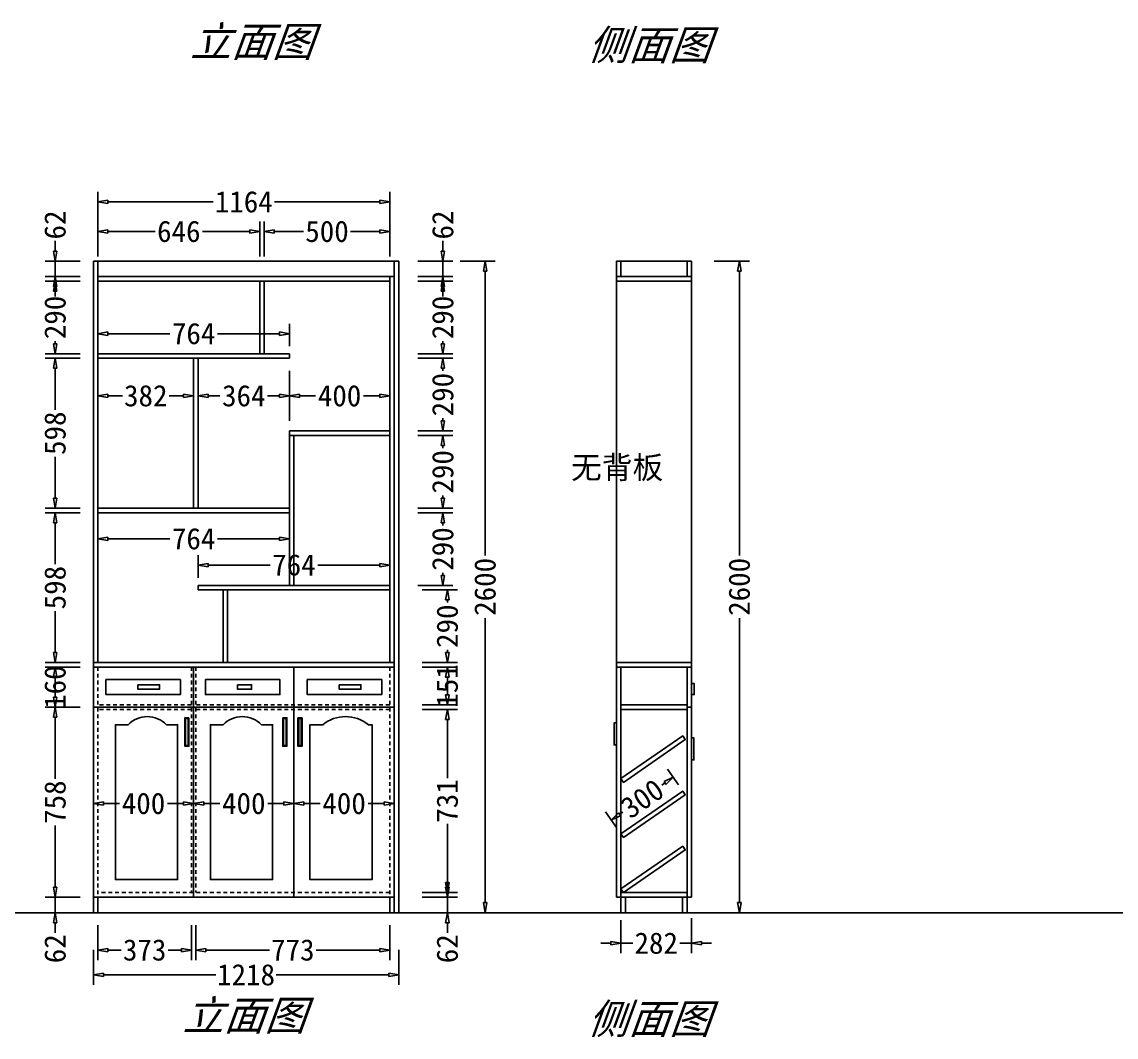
# Model space of a CAD drawing. Header units: millimetres. Extents: x 366509 to 398313, y -1245498 to -1202747.
# Drawn here: x 377519 to 381884, y -1213840 to -1209789 of the extents above; entities that cross this region are included whole.
import ezdxf

# ---------------------------------------------------------------- set-up
doc = ezdxf.new("R2010")
doc.units = ezdxf.units.MM
doc.header["$LTSCALE"] = 20
doc.linetypes.add('JIS_02_0.7', pattern=[1.35, 0.75, -0.6])
doc.layers.get('Defpoints').update_dxf_attribs({"color": 250})
doc.styles.get("Standard").update_dxf_attribs({"font": 'SimSun.ttf', "height": 85})
doc.styles.add('汉字', font='SimSun.ttf', dxfattribs={"oblique": 20, "height": 80})
doc.dimstyles.new('周文晶', dxfattribs={"dimtxt": 70, "dimasz": 40, "dimexe": 40, "dimexo": 30, "dimgap": 10, "dimtad": 0, "dimdec": 0, "dimtxsty": 'Standard', "dimblk": 'CLOSEDBLANK', "dimcen": 200, "dimclrd": 256, "dimclre": 256, "dimadec": 0, "dimazin": 0, "dimtfac": 1, "dimtdec": 0, "dimtmove": 0, "dimatfit": 3, "dimldrblk": 'CLOSEDBLANK', "dimfxl": 100, "dimfxlon": 1, "dimarcsym": 0})

# ---------------------------------------------------------------- blocks, each defined once
blk = doc.blocks.new('_ClosedBlank')
at = {"color": 0, "linetype": 'ByBlock', "lineweight": -2}
for p, q in [((-1, 0.17), (0, 0)), ((-1, 0.17), (-1, -0.17)), ((0, 0), (-1, -0.17))]:
    blk.add_line(p, q, dxfattribs=at)
blk = doc.blocks.new('*D1')
at = {"lineweight": -2, "transparency": 16777216}
for p, q in [((377804.5, -1213491.8), (377804.5, -1213631.8)), ((379022.5, -1213491.8), (379022.5, -1213631.8)), ((377844.5, -1213591.8), (378293, -1213591.8)), ((378982.5, -1213591.8), (378534, -1213591.8))]:
    blk.add_line(p, q, dxfattribs=at)
at = {"layer": 'Defpoints', "color": 0, "transparency": 16777216}
for p in [(377804.5, -1213343.6), (379022.5, -1213343.6), (379022.5, -1213591.8)]:
    blk.add_point(p, dxfattribs=at)
at = {"lineweight": -2, "transparency": 16777216, "xscale": 40, "yscale": 40, "zscale": 40, "rotation": 180}
blk.add_blockref('_ClosedBlank', (377804.5, -1213591.8), dxfattribs=at)
at = {"lineweight": -2, "transparency": 16777216, "xscale": 40, "yscale": 40, "zscale": 40}
blk.add_blockref('_ClosedBlank', (379022.5, -1213591.8), dxfattribs=at)
at = {"color": 0, "transparency": 16777216, "insert": (378413.5, -1213591.8), "char_height": 85, "attachment_point": 5}
blk.add_mtext('1218', dxfattribs=at)
blk = doc.blocks.new('*D25')
at = {"lineweight": -2, "transparency": 16777216}
for p, q in [((377822.5, -1211777.6), (377822.5, -1211892)), ((378586.5, -1211777.6), (378586.5, -1211892)), ((377862.5, -1211852), (378109.7, -1211852)), ((378546.5, -1211852), (378299.3, -1211852))]:
    blk.add_line(p, q, dxfattribs=at)
at = {"layer": 'Defpoints', "color": 0, "transparency": 16777216}
for p in [(377822.5, -1211747.6), (378586.5, -1211747.6), (378586.5, -1211852)]:
    blk.add_point(p, dxfattribs=at)
at = {"lineweight": -2, "transparency": 16777216, "xscale": 40, "yscale": 40, "zscale": 40, "rotation": 180}
blk.add_blockref('_ClosedBlank', (377822.5, -1211852), dxfattribs=at)
at = {"lineweight": -2, "transparency": 16777216, "xscale": 40, "yscale": 40, "zscale": 40}
blk.add_blockref('_ClosedBlank', (378586.5, -1211852), dxfattribs=at)
at = {"color": 0, "transparency": 16777216, "insert": (378204.5, -1211852), "char_height": 85, "attachment_point": 5}
blk.add_mtext('764', dxfattribs=at)
blk = doc.blocks.new('*D26')
at = {"lineweight": -2, "transparency": 16777216}
for p, q in [((379216.4, -1213241.6), (379216.4, -1213201.6)), ((379116.4, -1213281.6), (379256.4, -1213281.6)), ((379216.4, -1213281.6), (379216.4, -1213343.6)), ((379116.4, -1213343.6), (379256.4, -1213343.6)), ((379216.4, -1213383.6), (379216.4, -1213423.6))]:
    blk.add_line(p, q, dxfattribs=at)
at = {"layer": 'Defpoints', "color": 0, "transparency": 16777216}
for p in [(379004.5, -1213281.6), (379216.4, -1213281.6), (379022.5, -1213343.6)]:
    blk.add_point(p, dxfattribs=at)
at = {"lineweight": -2, "transparency": 16777216, "xscale": 40, "yscale": 40, "zscale": 40}
for p, rotation in [((379216.4, -1213281.6), 270), ((379216.4, -1213343.6), 90)]:
    blk.add_blockref('_ClosedBlank', p, dxfattribs=dict(at, rotation=rotation))
at = {"color": 0, "transparency": 16777216, "insert": (379216.4, -1213487.4), "char_height": 85, "attachment_point": 5, "rotation": 90}
blk.add_mtext('62', dxfattribs=at)
blk = doc.blocks.new('*D27')
at = {"lineweight": -2, "transparency": 16777216}
for p, q in [((379116.4, -1212532.6), (379256.4, -1212532.6)), ((379216.4, -1212572.6), (379216.4, -1212807.3)), ((379216.4, -1213223.6), (379216.4, -1212988.8)), ((379116.4, -1213263.6), (379256.4, -1213263.6))]:
    blk.add_line(p, q, dxfattribs=at)
at = {"layer": 'Defpoints', "color": 0, "transparency": 16777216}
for p in [(378986.5, -1212532.6), (379216.4, -1212532.6), (378986.5, -1213263.6)]:
    blk.add_point(p, dxfattribs=at)
at = {"lineweight": -2, "transparency": 16777216, "xscale": 40, "yscale": 40, "zscale": 40}
for p, rotation in [((379216.4, -1212532.6), 90), ((379216.4, -1213263.6), 270)]:
    blk.add_blockref('_ClosedBlank', p, dxfattribs=dict(at, rotation=rotation))
at = {"color": 0, "transparency": 16777216, "insert": (379216.4, -1212898.1), "char_height": 85, "attachment_point": 5, "rotation": 90}
blk.add_mtext('731', dxfattribs=at)
blk = doc.blocks.new('*D28')
at = {"lineweight": -2, "transparency": 16777216}
for p, q in [((379116.4, -1212055.6), (379256.4, -1212055.6)), ((379216.4, -1212095.6), (379216.4, -1212106.1)), ((379216.4, -1212305.6), (379216.4, -1212295.1)), ((379116.4, -1212345.6), (379256.4, -1212345.6))]:
    blk.add_line(p, q, dxfattribs=at)
at = {"layer": 'Defpoints', "color": 0, "transparency": 16777216}
for p in [(378986.5, -1212055.6), (379216.4, -1212055.6), (379004.5, -1212345.6)]:
    blk.add_point(p, dxfattribs=at)
at = {"lineweight": -2, "transparency": 16777216, "xscale": 40, "yscale": 40, "zscale": 40}
for p, rotation in [((379216.4, -1212055.6), 90), ((379216.4, -1212345.6), 270)]:
    blk.add_blockref('_ClosedBlank', p, dxfattribs=dict(at, rotation=rotation))
at = {"color": 0, "transparency": 16777216, "insert": (379216.4, -1212200.6), "char_height": 85, "attachment_point": 5, "rotation": 90}
blk.add_mtext('290', dxfattribs=at)
blk = doc.blocks.new('*D29')
at = {"lineweight": -2, "transparency": 16777216}
for p, q in [((379098.4, -1211747.6), (379238.4, -1211747.6)), ((379198.4, -1211787.6), (379198.4, -1211798.1)), ((379198.4, -1211997.6), (379198.4, -1211987.1)), ((379098.4, -1212037.6), (379238.4, -1212037.6))]:
    blk.add_line(p, q, dxfattribs=at)
at = {"layer": 'Defpoints', "color": 0, "transparency": 16777216}
for p in [(378586.5, -1211747.6), (379198.4, -1211747.6), (378986.5, -1212037.6)]:
    blk.add_point(p, dxfattribs=at)
at = {"lineweight": -2, "transparency": 16777216, "xscale": 40, "yscale": 40, "zscale": 40}
for p, rotation in [((379198.4, -1211747.6), 90), ((379198.4, -1212037.6), 270)]:
    blk.add_blockref('_ClosedBlank', p, dxfattribs=dict(at, rotation=rotation))
at = {"color": 0, "transparency": 16777216, "insert": (379198.4, -1211892.6), "char_height": 85, "attachment_point": 5, "rotation": 90}
blk.add_mtext('290', dxfattribs=at)
blk = doc.blocks.new('*D30')
at = {"lineweight": -2, "transparency": 16777216}
for p, q in [((379098.4, -1211439.6), (379238.4, -1211439.6)), ((379198.4, -1211479.6), (379198.4, -1211490.1)), ((379198.4, -1211689.6), (379198.4, -1211679.1)), ((379098.4, -1211729.6), (379238.4, -1211729.6))]:
    blk.add_line(p, q, dxfattribs=at)
at = {"layer": 'Defpoints', "color": 0, "transparency": 16777216}
for p in [(378986.5, -1211439.6), (379198.4, -1211439.6), (378586.5, -1211729.6)]:
    blk.add_point(p, dxfattribs=at)
at = {"lineweight": -2, "transparency": 16777216, "xscale": 40, "yscale": 40, "zscale": 40}
for p, rotation in [((379198.4, -1211439.6), 90), ((379198.4, -1211729.6), 270)]:
    blk.add_blockref('_ClosedBlank', p, dxfattribs=dict(at, rotation=rotation))
at = {"color": 0, "transparency": 16777216, "insert": (379198.4, -1211584.6), "char_height": 85, "attachment_point": 5, "rotation": 90}
blk.add_mtext('290', dxfattribs=at)
blk = doc.blocks.new('*D31')
at = {"lineweight": -2, "transparency": 16777216}
for p, q in [((379098.4, -1211131.6), (379238.4, -1211131.6)), ((379198.4, -1211171.6), (379198.4, -1211182.1)), ((379198.4, -1211381.6), (379198.4, -1211371.1)), ((379098.4, -1211421.6), (379238.4, -1211421.6))]:
    blk.add_line(p, q, dxfattribs=at)
at = {"layer": 'Defpoints', "color": 0, "transparency": 16777216}
for p in [(378586.5, -1211131.6), (379198.4, -1211131.6), (378986.5, -1211421.6)]:
    blk.add_point(p, dxfattribs=at)
at = {"lineweight": -2, "transparency": 16777216, "xscale": 40, "yscale": 40, "zscale": 40}
for p, rotation in [((379198.4, -1211131.6), 90), ((379198.4, -1211421.6), 270)]:
    blk.add_blockref('_ClosedBlank', p, dxfattribs=dict(at, rotation=rotation))
at = {"color": 0, "transparency": 16777216, "insert": (379198.4, -1211276.6), "char_height": 85, "attachment_point": 5, "rotation": 90}
blk.add_mtext('290', dxfattribs=at)
blk = doc.blocks.new('*D32')
at = {"lineweight": -2, "transparency": 16777216}
for p, q in [((379098.4, -1210823.6), (379238.4, -1210823.6)), ((379198.4, -1210863.6), (379198.4, -1210874.1)), ((379198.4, -1211073.6), (379198.4, -1211063.1)), ((379098.4, -1211113.6), (379238.4, -1211113.6))]:
    blk.add_line(p, q, dxfattribs=at)
at = {"layer": 'Defpoints', "color": 0, "transparency": 16777216}
for p in [(378986.5, -1210823.6), (379198.4, -1210823.6), (378586.5, -1211113.6)]:
    blk.add_point(p, dxfattribs=at)
at = {"lineweight": -2, "transparency": 16777216, "xscale": 40, "yscale": 40, "zscale": 40}
for p, rotation in [((379198.4, -1210823.6), 90), ((379198.4, -1211113.6), 270)]:
    blk.add_blockref('_ClosedBlank', p, dxfattribs=dict(at, rotation=rotation))
at = {"color": 0, "transparency": 16777216, "insert": (379198.4, -1210968.6), "char_height": 85, "attachment_point": 5, "rotation": 90}
blk.add_mtext('290', dxfattribs=at)
blk = doc.blocks.new('*D2')
at = {"lineweight": -2, "transparency": 16777216}
for p, q in [((377652, -1213241.6), (377652, -1213201.6)), ((377752, -1213281.6), (377612, -1213281.6)), ((377652, -1213281.6), (377652, -1213343.6)), ((377752, -1213343.6), (377612, -1213343.6)), ((377652, -1213383.6), (377652, -1213423.6))]:
    blk.add_line(p, q, dxfattribs=at)
at = {"layer": 'Defpoints', "color": 0, "transparency": 16777216}
for p in [(377783.4, -1213281.6), (377652, -1213343.6), (377783.4, -1213343.6)]:
    blk.add_point(p, dxfattribs=at)
at = {"lineweight": -2, "transparency": 16777216, "xscale": 40, "yscale": 40, "zscale": 40}
for p, rotation in [((377652, -1213281.6), 270), ((377652, -1213343.6), 90)]:
    blk.add_blockref('_ClosedBlank', p, dxfattribs=dict(at, rotation=rotation))
at = {"color": 0, "transparency": 16777216, "insert": (377652, -1213487.4), "char_height": 85, "attachment_point": 5, "rotation": 90}
blk.add_mtext('62', dxfattribs=at)
blk = doc.blocks.new('*D3')
at = {"lineweight": -2, "transparency": 16777216}
for p, q in [((377752, -1212523.6), (377612, -1212523.6)), ((377652, -1212563.6), (377652, -1212809.2)), ((377652, -1213241.6), (377652, -1212995.9)), ((377752, -1213281.6), (377612, -1213281.6))]:
    blk.add_line(p, q, dxfattribs=at)
at = {"layer": 'Defpoints', "color": 0, "transparency": 16777216}
for p in [(377652, -1212523.6), (377804.5, -1212523.6), (377783.4, -1213281.6)]:
    blk.add_point(p, dxfattribs=at)
at = {"lineweight": -2, "transparency": 16777216, "xscale": 40, "yscale": 40, "zscale": 40}
for p, rotation in [((377652, -1212523.6), 90), ((377652, -1213281.6), 270)]:
    blk.add_blockref('_ClosedBlank', p, dxfattribs=dict(at, rotation=rotation))
at = {"color": 0, "transparency": 16777216, "insert": (377652, -1212902.6), "char_height": 85, "attachment_point": 5, "rotation": 90}
blk.add_mtext('758', dxfattribs=at)
blk = doc.blocks.new('*D4')
at = {"lineweight": -2, "transparency": 16777216}
for p, q in [((377752, -1211747.6), (377612, -1211747.6)), ((377652, -1211787.6), (377652, -1211953)), ((377652, -1212305.6), (377652, -1212140.2)), ((377752, -1212345.6), (377612, -1212345.6))]:
    blk.add_line(p, q, dxfattribs=at)
at = {"layer": 'Defpoints', "color": 0, "transparency": 16777216}
for p in [(377652, -1211747.6), (377783.4, -1211747.6), (377783.4, -1212345.6)]:
    blk.add_point(p, dxfattribs=at)
at = {"lineweight": -2, "transparency": 16777216, "xscale": 40, "yscale": 40, "zscale": 40}
for p, rotation in [((377652, -1211747.6), 90), ((377652, -1212345.6), 270)]:
    blk.add_blockref('_ClosedBlank', p, dxfattribs=dict(at, rotation=rotation))
at = {"color": 0, "transparency": 16777216, "insert": (377652, -1212046.6), "char_height": 85, "attachment_point": 5, "rotation": 90}
blk.add_mtext('598', dxfattribs=at)
blk = doc.blocks.new('*D5')
at = {"lineweight": -2, "transparency": 16777216}
for p, q in [((377752, -1211131.6), (377612, -1211131.6)), ((377652, -1211171.6), (377652, -1211337)), ((377652, -1211689.6), (377652, -1211524.2)), ((377752, -1211729.6), (377612, -1211729.6))]:
    blk.add_line(p, q, dxfattribs=at)
at = {"layer": 'Defpoints', "color": 0, "transparency": 16777216}
for p in [(377652, -1211131.6), (377783.4, -1211131.6), (377783.4, -1211729.6)]:
    blk.add_point(p, dxfattribs=at)
at = {"lineweight": -2, "transparency": 16777216, "xscale": 40, "yscale": 40, "zscale": 40}
for p, rotation in [((377652, -1211131.6), 90), ((377652, -1211729.6), 270)]:
    blk.add_blockref('_ClosedBlank', p, dxfattribs=dict(at, rotation=rotation))
at = {"color": 0, "transparency": 16777216, "insert": (377652, -1211430.6), "char_height": 85, "attachment_point": 5, "rotation": 90}
blk.add_mtext('598', dxfattribs=at)
blk = doc.blocks.new('*D6')
at = {"lineweight": -2, "transparency": 16777216}
for p, q in [((377752, -1210823.6), (377612, -1210823.6)), ((377652, -1210863.6), (377652, -1210874.1)), ((377652, -1211073.6), (377652, -1211063.1)), ((377752, -1211113.6), (377612, -1211113.6))]:
    blk.add_line(p, q, dxfattribs=at)
at = {"layer": 'Defpoints', "color": 0, "transparency": 16777216}
for p in [(377652, -1210823.6), (377783.4, -1210823.6), (377783.4, -1211113.6)]:
    blk.add_point(p, dxfattribs=at)
at = {"lineweight": -2, "transparency": 16777216, "xscale": 40, "yscale": 40, "zscale": 40}
for p, rotation in [((377652, -1210823.6), 90), ((377652, -1211113.6), 270)]:
    blk.add_blockref('_ClosedBlank', p, dxfattribs=dict(at, rotation=rotation))
at = {"color": 0, "transparency": 16777216, "insert": (377652, -1210968.6), "char_height": 85, "attachment_point": 5, "rotation": 90}
blk.add_mtext('290', dxfattribs=at)
blk = doc.blocks.new('*D7')
at = {"lineweight": -2, "transparency": 16777216}
for p, q in [((377822.5, -1210725.7), (377822.5, -1210585.7)), ((378468.2, -1210725.7), (378468.2, -1210585.7)), ((377862.5, -1210625.7), (378050.6, -1210625.7)), ((378428.2, -1210625.7), (378240.1, -1210625.7))]:
    blk.add_line(p, q, dxfattribs=at)
at = {"layer": 'Defpoints', "color": 0, "transparency": 16777216}
for p in [(378468.2, -1210625.7), (378468.2, -1210824.6), (377822.5, -1211002.6)]:
    blk.add_point(p, dxfattribs=at)
at = {"lineweight": -2, "transparency": 16777216, "xscale": 40, "yscale": 40, "zscale": 40, "rotation": 180}
blk.add_blockref('_ClosedBlank', (377822.5, -1210625.7), dxfattribs=at)
at = {"lineweight": -2, "transparency": 16777216, "xscale": 40, "yscale": 40, "zscale": 40}
blk.add_blockref('_ClosedBlank', (378468.2, -1210625.7), dxfattribs=at)
at = {"color": 0, "transparency": 16777216, "insert": (378145.4, -1210625.7), "char_height": 85, "attachment_point": 5}
blk.add_mtext('646', dxfattribs=at)
blk = doc.blocks.new('*D8')
at = {"lineweight": -2, "transparency": 16777216}
for p, q in [((378486.2, -1210725.7), (378486.2, -1210585.7)), ((378986.5, -1210725.7), (378986.5, -1210585.7)), ((378526.2, -1210625.7), (378642.3, -1210625.7)), ((378946.5, -1210625.7), (378830.4, -1210625.7))]:
    blk.add_line(p, q, dxfattribs=at)
at = {"layer": 'Defpoints', "color": 0, "transparency": 16777216}
for p in [(378986.5, -1210625.7), (378486.2, -1210824.6), (378986.5, -1210824.6)]:
    blk.add_point(p, dxfattribs=at)
at = {"lineweight": -2, "transparency": 16777216, "xscale": 40, "yscale": 40, "zscale": 40, "rotation": 180}
blk.add_blockref('_ClosedBlank', (378486.2, -1210625.7), dxfattribs=at)
at = {"lineweight": -2, "transparency": 16777216, "xscale": 40, "yscale": 40, "zscale": 40}
blk.add_blockref('_ClosedBlank', (378986.5, -1210625.7), dxfattribs=at)
at = {"color": 0, "transparency": 16777216, "insert": (378736.4, -1210625.7), "char_height": 85, "attachment_point": 5}
blk.add_mtext('500', dxfattribs=at)
blk = doc.blocks.new('*D33')
at = {"lineweight": -2, "transparency": 16777216}
for p, q in [((378222.5, -1211181.5), (378222.5, -1211321.5)), ((378586.5, -1211181.5), (378586.5, -1211321.5)), ((378262.5, -1211281.5), (378309.5, -1211281.5)), ((378546.5, -1211281.5), (378499.5, -1211281.5))]:
    blk.add_line(p, q, dxfattribs=at)
at = {"layer": 'Defpoints', "color": 0, "transparency": 16777216}
for p in [(378222.5, -1211131.6), (378586.5, -1211131.6), (378586.5, -1211281.5)]:
    blk.add_point(p, dxfattribs=at)
at = {"lineweight": -2, "transparency": 16777216, "xscale": 40, "yscale": 40, "zscale": 40, "rotation": 180}
blk.add_blockref('_ClosedBlank', (378222.5, -1211281.5), dxfattribs=at)
at = {"lineweight": -2, "transparency": 16777216, "xscale": 40, "yscale": 40, "zscale": 40}
blk.add_blockref('_ClosedBlank', (378586.5, -1211281.5), dxfattribs=at)
at = {"color": 0, "transparency": 16777216, "insert": (378404.5, -1211281.5), "char_height": 85, "attachment_point": 5}
blk.add_mtext('364', dxfattribs=at)
blk = doc.blocks.new('*D34')
at = {"lineweight": -2, "transparency": 16777216}
for p, q in [((379908.5, -1213373.6), (379908.5, -1213505.6)), ((380190.5, -1213365.6), (380190.5, -1213505.6)), ((379868.5, -1213465.6), (379828.5, -1213465.6)), ((379908.5, -1213465.6), (379955.7, -1213465.6)), ((380190.5, -1213465.6), (380143.3, -1213465.6)), ((380230.5, -1213465.6), (380270.5, -1213465.6))]:
    blk.add_line(p, q, dxfattribs=at)
at = {"layer": 'Defpoints', "color": 0, "transparency": 16777216}
for p in [(380190.5, -1213281.6), (379908.5, -1213343.6), (380190.5, -1213465.6)]:
    blk.add_point(p, dxfattribs=at)
at = {"lineweight": -2, "transparency": 16777216, "xscale": 40, "yscale": 40, "zscale": 40}
blk.add_blockref('_ClosedBlank', (379908.5, -1213465.6), dxfattribs=at)
at = {"lineweight": -2, "transparency": 16777216, "xscale": 40, "yscale": 40, "zscale": 40, "rotation": 180}
blk.add_blockref('_ClosedBlank', (380190.5, -1213465.6), dxfattribs=at)
at = {"color": 0, "transparency": 16777216, "insert": (380049.5, -1213465.6), "char_height": 85, "attachment_point": 5}
blk.add_mtext('282', dxfattribs=at)
blk = doc.blocks.new('*D9')
at = {"lineweight": -2, "transparency": 16777216}
for p, q in [((380281.1, -1210743.6), (380421.1, -1210743.6)), ((380381.1, -1210783.6), (380381.1, -1211918.8)), ((380381.1, -1213303.6), (380381.1, -1212168.3)), ((380281.1, -1213343.6), (380421.1, -1213343.6))]:
    blk.add_line(p, q, dxfattribs=at)
at = {"layer": 'Defpoints', "color": 0, "transparency": 16777216}
for p in [(380181.5, -1210743.6), (380381.1, -1210743.6), (380190.5, -1213343.6)]:
    blk.add_point(p, dxfattribs=at)
at = {"lineweight": -2, "transparency": 16777216, "xscale": 40, "yscale": 40, "zscale": 40}
for p, rotation in [((380381.1, -1210743.6), 90), ((380381.1, -1213343.6), 270)]:
    blk.add_blockref('_ClosedBlank', p, dxfattribs=dict(at, rotation=rotation))
at = {"color": 0, "transparency": 16777216, "insert": (380381.1, -1212043.6), "char_height": 85, "attachment_point": 5, "rotation": 90}
blk.add_mtext('2600', dxfattribs=at)
blk = doc.blocks.new('*D10')
at = {"lineweight": -2, "transparency": 16777216}
for p, q in [((377822.5, -1211083.6), (377822.5, -1210993.5)), ((377862.5, -1211033.5), (378109.7, -1211033.5)), ((378546.5, -1211033.5), (378299.3, -1211033.5)), ((378586.5, -1211083.6), (378586.5, -1210993.5))]:
    blk.add_line(p, q, dxfattribs=at)
at = {"layer": 'Defpoints', "color": 0, "transparency": 16777216}
for p in [(378586.5, -1211033.5), (377822.5, -1211113.6), (378586.5, -1211113.6)]:
    blk.add_point(p, dxfattribs=at)
at = {"lineweight": -2, "transparency": 16777216, "xscale": 40, "yscale": 40, "zscale": 40, "rotation": 180}
blk.add_blockref('_ClosedBlank', (377822.5, -1211033.5), dxfattribs=at)
at = {"lineweight": -2, "transparency": 16777216, "xscale": 40, "yscale": 40, "zscale": 40}
blk.add_blockref('_ClosedBlank', (378586.5, -1211033.5), dxfattribs=at)
at = {"color": 0, "transparency": 16777216, "insert": (378204.5, -1211033.5), "char_height": 85, "attachment_point": 5}
blk.add_mtext('764', dxfattribs=at)
blk = doc.blocks.new('*D11')
at = {"lineweight": -2, "transparency": 16777216}
for p, q in [((378222.5, -1212007.6), (378222.5, -1211916.6)), ((378986.5, -1212007.6), (378986.5, -1211916.6)), ((378262.5, -1211956.6), (378509.7, -1211956.6)), ((378946.5, -1211956.6), (378699.3, -1211956.6))]:
    blk.add_line(p, q, dxfattribs=at)
at = {"layer": 'Defpoints', "color": 0, "transparency": 16777216}
for p in [(378986.5, -1211956.6), (378222.5, -1212037.6), (378986.5, -1212037.6)]:
    blk.add_point(p, dxfattribs=at)
at = {"lineweight": -2, "transparency": 16777216, "xscale": 40, "yscale": 40, "zscale": 40, "rotation": 180}
blk.add_blockref('_ClosedBlank', (378222.5, -1211956.6), dxfattribs=at)
at = {"lineweight": -2, "transparency": 16777216, "xscale": 40, "yscale": 40, "zscale": 40}
blk.add_blockref('_ClosedBlank', (378986.5, -1211956.6), dxfattribs=at)
at = {"color": 0, "transparency": 16777216, "insert": (378604.5, -1211956.6), "char_height": 85, "attachment_point": 5}
blk.add_mtext('764', dxfattribs=at)
blk = doc.blocks.new('*D12')
at = {"lineweight": -2, "transparency": 16777216}
for p, q in [((377822.5, -1211181.5), (377822.5, -1211321.5)), ((378204.5, -1211181.5), (378204.5, -1211321.5)), ((377862.5, -1211281.5), (377920.1, -1211281.5)), ((378164.5, -1211281.5), (378106.8, -1211281.5))]:
    blk.add_line(p, q, dxfattribs=at)
at = {"layer": 'Defpoints', "color": 0, "transparency": 16777216}
for p in [(377822.5, -1211131.6), (378204.5, -1211131.6), (377822.5, -1211281.5)]:
    blk.add_point(p, dxfattribs=at)
at = {"lineweight": -2, "transparency": 16777216, "xscale": 40, "yscale": 40, "zscale": 40, "rotation": 180}
blk.add_blockref('_ClosedBlank', (377822.5, -1211281.5), dxfattribs=at)
at = {"lineweight": -2, "transparency": 16777216, "xscale": 40, "yscale": 40, "zscale": 40}
blk.add_blockref('_ClosedBlank', (378204.5, -1211281.5), dxfattribs=at)
at = {"color": 0, "transparency": 16777216, "insert": (378013.5, -1211281.5), "char_height": 85, "attachment_point": 5}
blk.add_mtext('382', dxfattribs=at)
blk = doc.blocks.new('*D13')
at = {"lineweight": -2, "transparency": 16777216}
for p, q in [((378586.5, -1211381.5), (378586.5, -1211241.5)), ((378986.5, -1211381.5), (378986.5, -1211241.5)), ((378626.5, -1211281.5), (378691, -1211281.5)), ((378946.5, -1211281.5), (378882, -1211281.5))]:
    blk.add_line(p, q, dxfattribs=at)
at = {"layer": 'Defpoints', "color": 0, "transparency": 16777216}
for p in [(378986.5, -1211281.5), (378586.5, -1211421.6), (378986.5, -1211421.6)]:
    blk.add_point(p, dxfattribs=at)
at = {"lineweight": -2, "transparency": 16777216, "xscale": 40, "yscale": 40, "zscale": 40, "rotation": 180}
blk.add_blockref('_ClosedBlank', (378586.5, -1211281.5), dxfattribs=at)
at = {"lineweight": -2, "transparency": 16777216, "xscale": 40, "yscale": 40, "zscale": 40}
blk.add_blockref('_ClosedBlank', (378986.5, -1211281.5), dxfattribs=at)
at = {"color": 0, "transparency": 16777216, "insert": (378786.5, -1211281.5), "char_height": 85, "attachment_point": 5}
blk.add_mtext('400', dxfattribs=at)
blk = doc.blocks.new('*D14')
at = {"lineweight": -2, "transparency": 16777216}
for p, q in [((377804.5, -1213008.1), (377804.5, -1212868.1)), ((378204.5, -1213008.1), (378204.5, -1212868.1)), ((377844.5, -1212908.1), (377909, -1212908.1)), ((378164.5, -1212908.1), (378100, -1212908.1))]:
    blk.add_line(p, q, dxfattribs=at)
at = {"layer": 'Defpoints', "color": 0, "transparency": 16777216}
for p in [(378204.5, -1212908.1), (378204.5, -1213059.1), (377804.5, -1213163.9)]:
    blk.add_point(p, dxfattribs=at)
at = {"lineweight": -2, "transparency": 16777216, "xscale": 40, "yscale": 40, "zscale": 40, "rotation": 180}
blk.add_blockref('_ClosedBlank', (377804.5, -1212908.1), dxfattribs=at)
at = {"lineweight": -2, "transparency": 16777216, "xscale": 40, "yscale": 40, "zscale": 40}
blk.add_blockref('_ClosedBlank', (378204.5, -1212908.1), dxfattribs=at)
at = {"color": 0, "transparency": 16777216, "insert": (378004.5, -1212908.1), "char_height": 85, "attachment_point": 5}
blk.add_mtext('400', dxfattribs=at)
blk = doc.blocks.new('*D15')
at = {"lineweight": -2, "transparency": 16777216}
for p, q in [((378204.5, -1213008.1), (378204.5, -1212868.1)), ((378604.5, -1213008.1), (378604.5, -1212868.1)), ((378244.5, -1212908.1), (378309, -1212908.1)), ((378564.5, -1212908.1), (378500, -1212908.1))]:
    blk.add_line(p, q, dxfattribs=at)
at = {"layer": 'Defpoints', "color": 0, "transparency": 16777216}
for p in [(378604.5, -1212908.1), (378204.5, -1213059.1), (378604.5, -1213059.1)]:
    blk.add_point(p, dxfattribs=at)
at = {"lineweight": -2, "transparency": 16777216, "xscale": 40, "yscale": 40, "zscale": 40, "rotation": 180}
blk.add_blockref('_ClosedBlank', (378204.5, -1212908.1), dxfattribs=at)
at = {"lineweight": -2, "transparency": 16777216, "xscale": 40, "yscale": 40, "zscale": 40}
blk.add_blockref('_ClosedBlank', (378604.5, -1212908.1), dxfattribs=at)
at = {"color": 0, "transparency": 16777216, "insert": (378404.5, -1212908.1), "char_height": 85, "attachment_point": 5}
blk.add_mtext('400', dxfattribs=at)
blk = doc.blocks.new('*D16')
at = {"lineweight": -2, "transparency": 16777216}
for p, q in [((378604.5, -1213008.1), (378604.5, -1212868.1)), ((379004.5, -1213008.1), (379004.5, -1212868.1)), ((378644.5, -1212908.1), (378709, -1212908.1)), ((378964.5, -1212908.1), (378900, -1212908.1))]:
    blk.add_line(p, q, dxfattribs=at)
at = {"layer": 'Defpoints', "color": 0, "transparency": 16777216}
for p in [(379004.5, -1212908.1), (378604.5, -1213059.1), (379004.5, -1213110.8)]:
    blk.add_point(p, dxfattribs=at)
at = {"lineweight": -2, "transparency": 16777216, "xscale": 40, "yscale": 40, "zscale": 40, "rotation": 180}
blk.add_blockref('_ClosedBlank', (378604.5, -1212908.1), dxfattribs=at)
at = {"lineweight": -2, "transparency": 16777216, "xscale": 40, "yscale": 40, "zscale": 40}
blk.add_blockref('_ClosedBlank', (379004.5, -1212908.1), dxfattribs=at)
at = {"color": 0, "transparency": 16777216, "insert": (378804.5, -1212908.1), "char_height": 85, "attachment_point": 5}
blk.add_mtext('400', dxfattribs=at)
blk = doc.blocks.new('*D17')
at = {"lineweight": -2, "transparency": 16777216}
for p, q in [((377822.5, -1213392.8), (377822.5, -1213532.8)), ((378195.5, -1213392.8), (378195.5, -1213532.8)), ((377862.5, -1213492.8), (377915.6, -1213492.8)), ((378155.5, -1213492.8), (378102.3, -1213492.8))]:
    blk.add_line(p, q, dxfattribs=at)
at = {"layer": 'Defpoints', "color": 0, "transparency": 16777216}
for p in [(378195.5, -1213263.6), (377822.5, -1213343.6), (378195.5, -1213492.8)]:
    blk.add_point(p, dxfattribs=at)
at = {"lineweight": -2, "transparency": 16777216, "xscale": 40, "yscale": 40, "zscale": 40, "rotation": 180}
blk.add_blockref('_ClosedBlank', (377822.5, -1213492.8), dxfattribs=at)
at = {"lineweight": -2, "transparency": 16777216, "xscale": 40, "yscale": 40, "zscale": 40}
blk.add_blockref('_ClosedBlank', (378195.5, -1213492.8), dxfattribs=at)
at = {"color": 0, "transparency": 16777216, "insert": (378009, -1213492.8), "char_height": 85, "attachment_point": 5}
blk.add_mtext('373', dxfattribs=at)
blk = doc.blocks.new('*D18')
at = {"lineweight": -2, "transparency": 16777216}
for p, q in [((378213.5, -1213392.8), (378213.5, -1213532.8)), ((378986.5, -1213392.8), (378986.5, -1213532.8)), ((378253.5, -1213492.8), (378506.9, -1213492.8)), ((378946.5, -1213492.8), (378693.1, -1213492.8))]:
    blk.add_line(p, q, dxfattribs=at)
at = {"layer": 'Defpoints', "color": 0, "transparency": 16777216}
for p in [(378213.5, -1213263.6), (378986.5, -1213263.6), (378986.5, -1213492.8)]:
    blk.add_point(p, dxfattribs=at)
at = {"lineweight": -2, "transparency": 16777216, "xscale": 40, "yscale": 40, "zscale": 40, "rotation": 180}
blk.add_blockref('_ClosedBlank', (378213.5, -1213492.8), dxfattribs=at)
at = {"lineweight": -2, "transparency": 16777216, "xscale": 40, "yscale": 40, "zscale": 40}
blk.add_blockref('_ClosedBlank', (378986.5, -1213492.8), dxfattribs=at)
at = {"color": 0, "transparency": 16777216, "insert": (378600, -1213492.8), "char_height": 85, "attachment_point": 5}
blk.add_mtext('773', dxfattribs=at)
blk = doc.blocks.new('*D19')
at = {"lineweight": -2, "transparency": 16777216}
for p, q in [((377822.5, -1210607.6), (377822.5, -1210467.6)), ((378986.5, -1210607.6), (378986.5, -1210467.6)), ((377862.5, -1210507.6), (378282.6, -1210507.6)), ((378946.5, -1210507.6), (378526.4, -1210507.6))]:
    blk.add_line(p, q, dxfattribs=at)
at = {"layer": 'Defpoints', "color": 0, "transparency": 16777216}
for p in [(378986.5, -1210507.6), (377822.5, -1210743.6), (378986.5, -1210823.6)]:
    blk.add_point(p, dxfattribs=at)
at = {"lineweight": -2, "transparency": 16777216, "xscale": 40, "yscale": 40, "zscale": 40, "rotation": 180}
blk.add_blockref('_ClosedBlank', (377822.5, -1210507.6), dxfattribs=at)
at = {"lineweight": -2, "transparency": 16777216, "xscale": 40, "yscale": 40, "zscale": 40}
blk.add_blockref('_ClosedBlank', (378986.5, -1210507.6), dxfattribs=at)
at = {"color": 0, "transparency": 16777216, "insert": (378404.5, -1210507.6), "char_height": 85, "attachment_point": 5}
blk.add_mtext('1164', dxfattribs=at)
blk = doc.blocks.new('*D20')
at = {"lineweight": -2, "transparency": 16777216}
for p, q in [((379267.1, -1210743.6), (379407.1, -1210743.6)), ((379367.1, -1210783.6), (379367.1, -1211918.8)), ((379367.1, -1213303.6), (379367.1, -1212168.3)), ((379267.1, -1213343.6), (379407.1, -1213343.6))]:
    blk.add_line(p, q, dxfattribs=at)
at = {"layer": 'Defpoints', "color": 0, "transparency": 16777216}
for p in [(379022.5, -1210743.6), (378986.5, -1213343.6), (379367.1, -1213343.6)]:
    blk.add_point(p, dxfattribs=at)
at = {"lineweight": -2, "transparency": 16777216, "xscale": 40, "yscale": 40, "zscale": 40}
for p, rotation in [((379367.1, -1210743.6), 90), ((379367.1, -1213343.6), 270)]:
    blk.add_blockref('_ClosedBlank', p, dxfattribs=dict(at, rotation=rotation))
at = {"color": 0, "transparency": 16777216, "insert": (379367.1, -1212043.6), "char_height": 85, "attachment_point": 5, "rotation": 90}
blk.add_mtext('2600', dxfattribs=at)
blk = doc.blocks.new('*D21')
at = {"lineweight": -2, "transparency": 16777216}
for p, q in [((379198.4, -1210703.6), (379198.4, -1210663.6)), ((379098.4, -1210743.6), (379238.4, -1210743.6)), ((379198.4, -1210805.6), (379198.4, -1210743.6)), ((379098.4, -1210805.6), (379238.4, -1210805.6)), ((379198.4, -1210845.6), (379198.4, -1210885.6))]:
    blk.add_line(p, q, dxfattribs=at)
at = {"layer": 'Defpoints', "color": 0, "transparency": 16777216}
for p in [(379022.5, -1210743.6), (379198.4, -1210743.6), (379022.5, -1210805.6)]:
    blk.add_point(p, dxfattribs=at)
at = {"lineweight": -2, "transparency": 16777216, "xscale": 40, "yscale": 40, "zscale": 40}
for p, rotation in [((379198.4, -1210743.6), 270), ((379198.4, -1210805.6), 90)]:
    blk.add_blockref('_ClosedBlank', p, dxfattribs=dict(at, rotation=rotation))
at = {"color": 0, "transparency": 16777216, "insert": (379198.4, -1210599.7), "char_height": 85, "attachment_point": 5, "rotation": 90}
blk.add_mtext('62', dxfattribs=at)
blk = doc.blocks.new('*D22')
at = {"lineweight": -2, "transparency": 16777216}
for p, q in [((377652, -1210703.6), (377652, -1210663.6)), ((377752, -1210743.6), (377612, -1210743.6)), ((377652, -1210805.6), (377652, -1210743.6)), ((377752, -1210805.6), (377612, -1210805.6)), ((377652, -1210845.6), (377652, -1210885.6))]:
    blk.add_line(p, q, dxfattribs=at)
at = {"layer": 'Defpoints', "color": 0, "transparency": 16777216}
for p in [(377652, -1210743.6), (377786.5, -1210743.6), (377786.5, -1210805.6)]:
    blk.add_point(p, dxfattribs=at)
at = {"lineweight": -2, "transparency": 16777216, "xscale": 40, "yscale": 40, "zscale": 40}
for p, rotation in [((377652, -1210743.6), 270), ((377652, -1210805.6), 90)]:
    blk.add_blockref('_ClosedBlank', p, dxfattribs=dict(at, rotation=rotation))
at = {"color": 0, "transparency": 16777216, "insert": (377652, -1210599.7), "char_height": 85, "attachment_point": 5, "rotation": 90}
blk.add_mtext('62', dxfattribs=at)
blk = doc.blocks.new('*D23')
at = {"lineweight": -2, "transparency": 16777216}
for p, q in [((377752, -1212363.6), (377612, -1212363.6)), ((377652, -1212403.6), (377652, -1212483.6)), ((377752, -1212523.6), (377612, -1212523.6))]:
    blk.add_line(p, q, dxfattribs=at)
at = {"layer": 'Defpoints', "color": 0, "transparency": 16777216}
for p in [(377804.5, -1212363.6), (377652, -1212523.6), (377804.5, -1212523.6)]:
    blk.add_point(p, dxfattribs=at)
at = {"lineweight": -2, "transparency": 16777216, "xscale": 40, "yscale": 40, "zscale": 40}
for p, rotation in [((377652, -1212363.6), 90), ((377652, -1212523.6), 270)]:
    blk.add_blockref('_ClosedBlank', p, dxfattribs=dict(at, rotation=rotation))
at = {"color": 0, "transparency": 16777216, "insert": (377652, -1212443.6), "char_height": 85, "attachment_point": 5, "rotation": 90}
blk.add_mtext('160', dxfattribs=at)
blk = doc.blocks.new('*D24')
at = {"lineweight": -2, "transparency": 16777216}
for p, q in [((379116.4, -1212363.6), (379256.4, -1212363.6)), ((379216.4, -1212474.6), (379216.4, -1212403.6)), ((379116.4, -1212514.6), (379256.4, -1212514.6))]:
    blk.add_line(p, q, dxfattribs=at)
at = {"layer": 'Defpoints', "color": 0, "transparency": 16777216}
for p in [(378986.5, -1212363.6), (379216.4, -1212363.6), (378986.5, -1212514.6)]:
    blk.add_point(p, dxfattribs=at)
at = {"lineweight": -2, "transparency": 16777216, "xscale": 40, "yscale": 40, "zscale": 40}
for p, rotation in [((379216.4, -1212363.6), 90), ((379216.4, -1212514.6), 270)]:
    blk.add_blockref('_ClosedBlank', p, dxfattribs=dict(at, rotation=rotation))
at = {"color": 0, "transparency": 16777216, "insert": (379216.4, -1212439.1), "char_height": 85, "attachment_point": 5, "rotation": 90}
blk.add_mtext('151', dxfattribs=at)
blk = doc.blocks.new('*D54')
at = {"lineweight": -2, "transparency": 16777216}
for p, q in [((380138.4, -1212833.7), (380094.7, -1212770.4)), ((380084.5, -1212826.1), (380071.4, -1212835.1)), ((379891.5, -1213004.1), (379847.8, -1212940.9)), ((379903.5, -1212951.1), (379916.6, -1212942))]:
    blk.add_line(p, q, dxfattribs=at)
at = {"layer": 'Defpoints', "color": 0, "transparency": 16777216}
for p in [(380117.4, -1212803.4), (380155.4, -1212858.3), (379908.5, -1213028.8)]:
    blk.add_point(p, dxfattribs=at)
at = {"lineweight": -2, "transparency": 16777216, "xscale": 40, "yscale": 40, "zscale": 40}
for p, rotation in [((380117.4, -1212803.4), 34.6171579844681), ((379870.6, -1212973.8), 214.6171579844681)]:
    blk.add_blockref('_ClosedBlank', p, dxfattribs=dict(at, rotation=rotation))
at = {"color": 0, "transparency": 16777216, "insert": (379994, -1212888.6), "char_height": 85, "attachment_point": 5, "rotation": 34.6172}
blk.add_mtext('300', dxfattribs=at)

msp = doc.modelspace()

# ---------------------------------------------------------------- linework, layer by layer
at = {"color": 0}
for p, q in [((377804.487, -1210743.583), (377804.487, -1213343.583)), ((377804.487, -1210743.583), (379022.487, -1210743.583)), ((377822.487, -1210743.583), (377822.487, -1212345.583)), ((379004.487, -1210743.583), (379004.487, -1213343.583)), ((379022.487, -1210743.583), (379022.487, -1213343.583)), ((380172.514, -1210743.599), (380190.514, -1210743.599)), ((377804.487, -1210805.583), (377804.487, -1213343.583)), ((377822.487, -1210805.583), (379004.487, -1210805.583)), ((378986.487, -1210805.583), (378986.487, -1212345.583)), ((379890.514, -1210805.599), (380190.514, -1210805.599)), ((379890.514, -1210805.599), (379890.514, -1213281.583)), ((380190.514, -1213281.583), (380190.514, -1210805.599)), ((377822.487, -1210823.583), (378986.487, -1210823.583)), ((378468.233, -1211113.583), (378468.233, -1210823.583)), ((378486.233, -1211113.583), (378486.233, -1210823.583)), ((379890.514, -1210823.599), (380190.514, -1210823.599)), ((378586.487, -1211113.583), (377822.487, -1211113.583)), ((378586.487, -1211113.583), (378586.487, -1211131.583)), ((378586.487, -1211131.583), (377822.487, -1211131.583)), ((378204.487, -1211729.583), (378204.487, -1211131.583)), ((378222.487, -1211729.583), (378222.487, -1211131.583)), ((378986.487, -1211421.583), (378586.487, -1211421.583)), ((378586.487, -1211421.583), (378586.487, -1212037.583)), ((378986.487, -1211439.583), (378586.487, -1211439.583)), ((378604.487, -1211439.583), (378604.487, -1212037.583)), ((378586.487, -1211729.583), (377822.487, -1211729.583)), ((378586.487, -1211747.583), (377822.487, -1211747.583)), ((378986.487, -1212037.583), (378222.487, -1212037.583)), ((378222.487, -1212037.583), (378222.487, -1212055.583)), ((378986.487, -1212055.583), (378222.487, -1212055.583)), ((378322.127, -1212055.583), (378322.127, -1212345.583)), ((378340.127, -1212055.583), (378340.127, -1212345.583)), ((379004.487, -1212345.583), (377804.487, -1212345.583)), ((379004.487, -1212363.583), (377804.487, -1212363.583)), ((378204.487, -1212363.583), (378204.487, -1213281.583)), ((378604.487, -1212363.583), (378604.487, -1213281.583)), ((379890.514, -1212345.583), (380190.514, -1212345.583)), ((379890.514, -1212363.583), (380190.514, -1212363.583)), ((379908.514, -1212363.583), (379908.514, -1213281.583)), ((380172.514, -1213343.583), (380172.514, -1212363.583)), ((379908.514, -1212514.583), (380172.514, -1212514.583)), ((379004.487, -1212523.583), (377804.487, -1212523.583)), ((379908.514, -1212532.583), (380172.514, -1212532.583)), ((380172.514, -1212523.583), (380190.514, -1212523.583)), ((379004.487, -1213281.583), (377804.487, -1213281.583)), ((377822.487, -1213281.583), (377822.487, -1213343.583)), ((378986.487, -1213281.583), (378986.487, -1213343.583)), ((379890.514, -1213281.583), (380190.514, -1213281.583)), ((379908.514, -1213263.583), (380172.514, -1213263.583)), ((380154.514, -1213343.583), (380154.514, -1213281.583)), ((377804.487, -1213343.583), (379022.487, -1213343.583)), ((379908.514, -1213343.583), (380172.514, -1213343.583))]:
    msp.add_line(p, q, dxfattribs=at)
for p, q in [((380172.514, -1210743.599), (379890.514, -1210743.599)), ((379890.514, -1210805.599), (379890.514, -1210743.599)), ((379908.514, -1210805.599), (379908.514, -1210743.599)), ((380190.514, -1210743.599), (380172.514, -1210743.599)), ((380172.514, -1210743.599), (380172.514, -1210805.599)), ((380190.514, -1210805.599), (380190.514, -1210743.599)), ((379908.514, -1213281.583), (379908.514, -1213343.583)), ((379926.514, -1213343.583), (379926.514, -1213281.583)), ((366509.141, -1213343.583), (398312.891, -1213343.583)), ((379908.514, -1213343.583), (379926.514, -1213343.583))]:
    msp.add_line(p, q)
at = {"color": 250, "linetype": 'JIS_02_0.7'}
for p, q in [((377822.487, -1212363.583), (377822.487, -1213281.583)), ((378195.487, -1212363.583), (378195.487, -1213263.583)), ((378213.487, -1212363.583), (378213.487, -1213263.583)), ((378986.487, -1212363.583), (378986.487, -1213281.583)), ((378195.487, -1212514.583), (377822.487, -1212514.583)), ((378986.487, -1212514.583), (378213.487, -1212514.583)), ((378195.487, -1212532.583), (377822.487, -1212532.583)), ((378986.487, -1212532.583), (378213.487, -1212532.583)), ((378986.487, -1213263.583), (377822.487, -1213263.583))]:
    msp.add_line(p, q, dxfattribs=at)
for points in [[(377854.487, -1212413.583), (378151.487, -1212413.583), (378151.487, -1212473.583), (377854.487, -1212473.583)], [(378251.487, -1212413.583), (378548.487, -1212413.583), (378548.487, -1212473.583), (378251.487, -1212473.583)], [(378657.487, -1212413.583), (378954.487, -1212413.583), (378954.487, -1212473.583), (378657.487, -1212473.583)], [(380190.514, -1212429.282), (380201.055, -1212429.282), (380201.055, -1212473.306), (380190.514, -1212473.306)], [(377982.456, -1212434.222), (378068.395, -1212434.222), (378068.395, -1212452.298), (377982.456, -1212452.298)], [(378379.456, -1212434.222), (378435.395, -1212434.222), (378435.395, -1212452.298), (378379.456, -1212452.298)], [(378785.456, -1212434.222), (378871.395, -1212434.222), (378871.395, -1212452.298), (378785.456, -1212452.298)], [(378204.487, -1213281.583), (377804.487, -1213281.583), (377804.487, -1212523.583), (378204.487, -1212523.583)], [(379890.514, -1212586.548), (379881.185, -1212586.548), (379881.185, -1212674.126), (379890.514, -1212674.126)], [(380190.514, -1212646.392), (380199.844, -1212646.392), (380199.844, -1212733.97), (380190.514, -1212733.97)]]:
    msp.add_lwpolyline(points, close=True)
at = {"color": 0}
for points in [[(378095.582, -1212593.583), (378140.487, -1212593.583), (378140.487, -1213211.583), (377892.487, -1213211.583), (377892.487, -1212593.583), (377943.475, -1212593.583)], [(378474.582, -1212593.583), (378519.487, -1212593.583), (378519.487, -1213211.583), (378271.487, -1213211.583), (378271.487, -1212593.583), (378322.475, -1212593.583)], [(378901.582, -1212593.583), (378916.487, -1212593.583), (378916.487, -1213211.583), (378668.487, -1213211.583), (378668.487, -1212593.583), (378719.475, -1212593.583)]]:
    msp.add_lwpolyline(points, dxfattribs=at)
for points in [[(378185.921, -1212565.739), (378169.56, -1212565.739), (378169.56, -1212679.667), (378185.921, -1212679.667)], [(378182.921, -1212568.739), (378172.56, -1212568.739), (378172.56, -1212676.667), (378182.921, -1212676.667)], [(378560.117, -1212565.739), (378576.479, -1212565.739), (378576.479, -1212679.667), (378560.117, -1212679.667)], [(378563.117, -1212568.739), (378573.479, -1212568.739), (378573.479, -1212676.667), (378563.117, -1212676.667)], [(378636.856, -1212565.739), (378620.494, -1212565.739), (378620.494, -1212679.667), (378636.856, -1212679.667)], [(378633.856, -1212568.739), (378623.494, -1212568.739), (378623.494, -1212676.667), (378633.856, -1212676.667)]]:
    msp.add_lwpolyline(points, close=True, dxfattribs=at)
for points in [[(379908.514, -1212808.769), (380155.404, -1212638.342), (380165.63, -1212653.156), (379918.74, -1212823.583), (379908.514, -1212808.769)], [(379908.514, -1213028.769), (380155.404, -1212858.342), (380165.63, -1212873.156), (379918.74, -1213043.583), (379908.514, -1213028.769)], [(379908.514, -1213248.769), (380155.404, -1213078.342), (380165.63, -1213093.156), (379918.74, -1213263.583), (379908.514, -1213248.769)]]:
    msp.add_lwpolyline(points)
for centre, radius, start, end in [((378019.528, -1212666.341), 105.252, 43.731446, 136.268554), ((378398.528, -1212666.341), 105.252, 43.731446, 136.268554), ((378810.528, -1212704.912), 143.823, 50.721099, 129.278901)]:
    msp.add_arc(centre, radius, start, end)

# ---------------------------------------------------------------- texts
at = {"color": 0, "char_height": 120, "width": 1293.93172, "attachment_point": 1, "style": '汉字'}
for s, insert in [('立面图', (378190.248, -1209807.796)), ('侧面图', (379774.444, -1209821.28)), ('立面图', (378160.248, -1213693.538)), ('侧面图', (379774.444, -1213707.023))]:
    msp.add_mtext(s, dxfattribs=dict(at, insert=insert))
at = {"lineweight": -3, "insert": (379709.477, -1211522.027), "char_height": 90, "width": 545.64139, "attachment_point": 1}
msp.add_mtext('无背板', dxfattribs=at)

# ---------------------------------------------------------------- dimensions: what is measured, and where the dimension line sits
for base, p1, p2, picture, middle in [((378986.487, -1210507.568), (377822.487, -1210743.583), (378986.487, -1210823.583), '*D19', (378404.487, -1210507.568)), ((378586.487, -1211033.523), (377822.487, -1211113.583), (378586.487, -1211113.583), '*D10', (378204.487, -1211033.523)), ((377822.487, -1211281.479), (378204.487, -1211131.583), (377822.487, -1211131.583), '*D12', (378013.487, -1211281.479)), ((378986.487, -1211281.479), (378586.487, -1211421.583), (378986.487, -1211421.583), '*D13', (378786.487, -1211281.479)), ((378986.487, -1211956.588), (378222.487, -1212037.583), (378986.487, -1212037.583), '*D11', (378604.487, -1211956.588)), ((378204.487, -1212908.087), (377804.487, -1213163.912), (378204.487, -1213059.083), '*D14', (378004.487, -1212908.087)), ((378604.487, -1212908.087), (378204.487, -1213059.083), (378604.487, -1213059.083), '*D15', (378404.487, -1212908.087)), ((379004.487, -1212908.087), (378604.487, -1213059.083), (379004.487, -1213110.79), '*D16', (378804.487, -1212908.087))]:
    dim = msp.add_linear_dim(base=base, p1=p1, p2=p2, dimstyle='周文晶')
    dim.commit()
    dim.dimension.update_dxf_attribs({"geometry": picture, "text_midpoint": middle})
for base, p1, p2, picture, middle in [((377652.01, -1210743.583), (377786.487, -1210805.583), (377786.487, -1210743.583), '*D22', (377652.01, -1210599.749)), ((379198.449, -1210743.583), (379022.487, -1210805.583), (379022.487, -1210743.583), '*D21', (379198.449, -1210599.749)), ((379367.055, -1213343.583), (379022.487, -1210743.583), (378986.487, -1213343.583), '*D20', (379367.055, -1212043.583))]:
    dim = msp.add_linear_dim(base=base, p1=p1, p2=p2, angle=90, dimstyle='周文晶')
    dim.commit()
    dim.dimension.update_dxf_attribs({"geometry": picture, "text_midpoint": middle})
at = {"color": 0}
for base, p1, p2, picture, middle in [((378468.233, -1210625.668), (377822.487, -1211002.553), (378468.233, -1210824.553), '*D7', (378145.36, -1210625.668)), ((378986.487, -1210625.668), (378486.233, -1210824.553), (378986.487, -1210824.553), '*D8', (378736.36, -1210625.668)), ((378586.487, -1211281.479), (378222.487, -1211131.583), (378586.487, -1211131.583), '*D33', (378404.487, -1211281.479)), ((378586.487, -1211851.973), (377822.487, -1211747.583), (378586.487, -1211747.583), '*D25', (378204.487, -1211851.973)), ((378195.487, -1213492.767), (377822.487, -1213343.583), (378195.487, -1213263.583), '*D17', (378008.987, -1213492.767)), ((378986.487, -1213492.767), (378213.487, -1213263.583), (378986.487, -1213263.583), '*D18', (378599.987, -1213492.767)), ((380190.514, -1213465.585), (379908.514, -1213343.583), (380190.514, -1213281.583), '*D34', (380049.514, -1213465.585)), ((379022.487, -1213591.773), (377804.487, -1213343.583), (379022.487, -1213343.583), '*D1', (378413.487, -1213591.773))]:
    dim = msp.add_linear_dim(base=base, p1=p1, p2=p2, dimstyle='周文晶', dxfattribs=at)
    dim.commit()
    dim.dimension.update_dxf_attribs({"geometry": picture, "text_midpoint": middle})
for base, p1, p2, angle, picture, middle in [((380381.125, -1210743.599), (380190.514, -1213343.583), (380181.514, -1210743.599), 90, '*D9', (380381.125, -1212043.591)), ((377652.01, -1210823.583), (377783.372, -1211113.583), (377783.372, -1210823.583), 90, '*D6', (377652.01, -1210968.583)), ((379198.449, -1210823.583), (378586.487, -1211113.583), (378986.487, -1210823.583), 270, '*D32', (379198.449, -1210968.583)), ((377652.01, -1211131.583), (377783.372, -1211729.583), (377783.372, -1211131.583), 90, '*D5', (377652.01, -1211430.583)), ((379198.449, -1211131.583), (378986.487, -1211421.583), (378586.487, -1211131.583), 270, '*D31', (379198.449, -1211276.583)), ((379198.449, -1211439.583), (378586.487, -1211729.583), (378986.487, -1211439.583), 270, '*D30', (379198.449, -1211584.583)), ((377652.01, -1211747.583), (377783.372, -1212345.583), (377783.372, -1211747.583), 90, '*D4', (377652.01, -1212046.583)), ((379198.449, -1211747.583), (378986.487, -1212037.583), (378586.487, -1211747.583), 270, '*D29', (379198.449, -1211892.583)), ((379216.449, -1212055.583), (379004.487, -1212345.583), (378986.487, -1212055.583), 270, '*D28', (379216.449, -1212200.583)), ((377652.01, -1212523.583), (377783.372, -1213281.583), (377804.487, -1212523.583), 90, '*D3', (377652.01, -1212902.583)), ((379216.449, -1212532.583), (378986.487, -1213263.583), (378986.487, -1212532.583), 270, '*D27', (379216.449, -1212898.083)), ((377652.01, -1213343.583), (377783.372, -1213281.583), (377783.372, -1213343.583), 90, '*D2', (377652.01, -1213487.416))]:
    dim = msp.add_linear_dim(base=base, p1=p1, p2=p2, angle=angle, dimstyle='周文晶', dxfattribs=at)
    dim.commit()
    dim.dimension.update_dxf_attribs({"geometry": picture, "text_midpoint": middle})
for base, p1, p2, picture, middle in [((379216.449, -1212363.583), (378986.487, -1212514.583), (378986.487, -1212363.583), '*D24', (379216.449, -1212439.083)), ((377652.01, -1212523.583), (377804.487, -1212363.583), (377804.487, -1212523.583), '*D23', (377652.01, -1212443.583))]:
    dim = msp.add_linear_dim(base=base, p1=p1, p2=p2, angle=90, dimstyle='周文晶')
    dim.commit()
    dim.dimension.update_dxf_attribs({"geometry": picture, "text_midpoint": middle, "dimtype": 128})
dim = msp.add_aligned_dim(p1=(379908.514, -1213028.769), p2=(380155.404, -1212858.342), distance=66.818, dimstyle='周文晶')
dim.commit()
dim.dimension.update_dxf_attribs({"geometry": '*D54', "text_midpoint": (379994.001, -1212888.567)})
dim = msp.add_linear_dim(base=(379216.449, -1213281.583), p1=(379022.487, -1213343.583), p2=(379004.487, -1213281.583), angle=270, dimstyle='周文晶', dxfattribs=at)
dim.commit()
dim.dimension.update_dxf_attribs({"geometry": '*D26', "text_midpoint": (379216.449, -1213487.416), "dimtype": 128})

doc.saveas('drawing.dxf')
